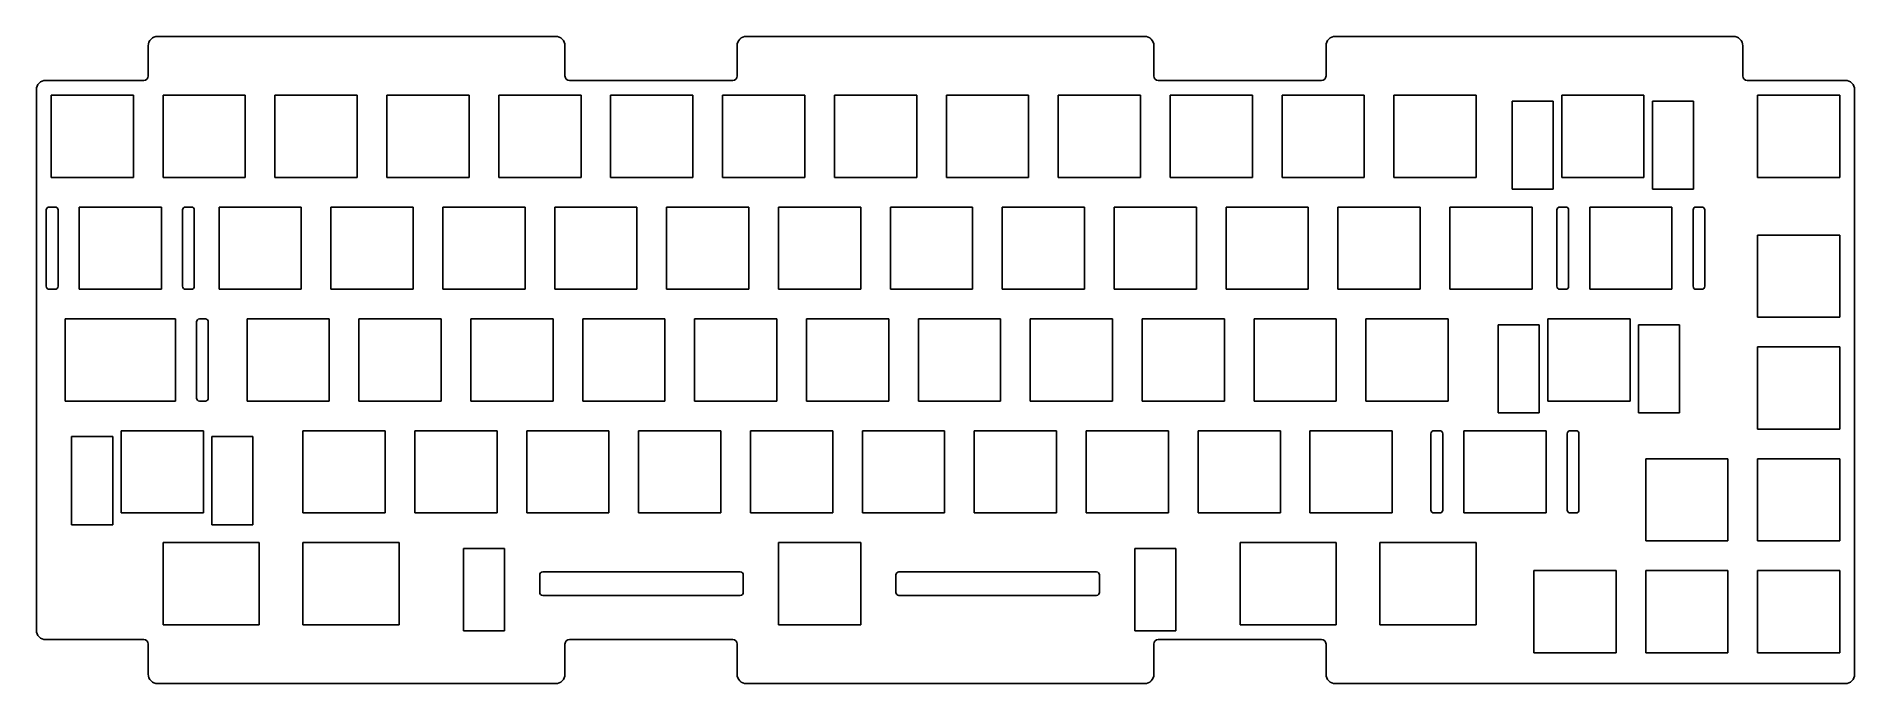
# Model space of a CAD drawing. Header units: millimetres. Extents: x 0 to 310, y -103 to 8.
import ezdxf

# ---------------------------------------------------------------- set-up
doc = ezdxf.new("R2010")
doc.units = ezdxf.units.MM

msp = doc.modelspace()

# ---------------------------------------------------------------- linework, layer by layer
for p, q in [((88.4, 7.5), (20.65, 7.5)), ((188.65625, 7.5), (120.90625, 7.5)), ((288.9125, 7.5), (221.1625, 7.5)), ((19.05, 0.75), (19.05, 5.9)), ((90, 0.75), (90, 5.9)), ((119.30625, 0.75), (119.30625, 5.9)), ((190.25625, 0.75), (190.25625, 5.9)), ((219.5625, 0.75), (219.5625, 5.9)), ((290.5125, 0.75), (290.5125, 5.9)), ((1.6, 0), (18.3, 0)), ((91.6, 0), (118.55625, 0)), ((191.00625, 0), (217.9625, 0)), ((218.8125, 0), (217.9625, 0)), ((291.2625, 0), (307.9625, 0)), ((0, -1.6), (0, -93.65)), ((2.525, -2.525), (16.525, -2.525)), ((2.525, -2.525), (2.525, -16.525)), ((16.525, -2.525), (16.525, -16.525)), ((21.575, -2.525), (35.575, -2.525)), ((21.575, -2.525), (21.575, -16.525)), ((35.575, -2.525), (35.575, -16.525)), ((40.625, -2.525), (54.625, -2.525)), ((40.625, -2.525), (40.625, -16.525)), ((54.625, -2.525), (54.625, -16.525)), ((59.675, -2.525), (73.675, -2.525)), ((59.675, -2.525), (59.675, -16.525)), ((73.675, -2.525), (73.675, -16.525)), ((78.725, -2.525), (92.725, -2.525)), ((78.725, -2.525), (78.725, -16.525)), ((90.75, 0), (91.6, 0)), ((92.725, -2.525), (92.725, -16.525)), ((97.775, -2.525), (111.775, -2.525)), ((97.775, -2.525), (97.775, -16.525)), ((111.775, -2.525), (111.775, -16.525)), ((116.825, -2.525), (130.825, -2.525)), ((116.825, -2.525), (116.825, -16.525)), ((130.825, -2.525), (130.825, -16.525)), ((135.875, -2.525), (149.875, -2.525)), ((135.875, -2.525), (135.875, -16.525)), ((149.875, -2.525), (149.875, -16.525)), ((154.925, -2.525), (168.925, -2.525)), ((154.925, -2.525), (154.925, -16.525)), ((168.925, -2.525), (168.925, -16.525)), ((173.975, -2.525), (187.975, -2.525)), ((173.975, -2.525), (173.975, -16.525)), ((187.975, -2.525), (187.975, -16.525)), ((193.025, -2.525), (207.025, -2.525)), ((193.025, -2.525), (193.025, -16.525)), ((207.025, -2.525), (207.025, -16.525)), ((212.075, -2.525), (226.075, -2.525)), ((212.075, -2.525), (212.075, -16.525)), ((226.075, -2.525), (226.075, -16.525)), ((231.125, -2.525), (245.125, -2.525)), ((231.125, -2.525), (231.125, -16.525)), ((245.125, -2.525), (245.125, -16.525)), ((259.7, -2.525), (273.7, -2.525)), ((259.7, -2.525), (259.7, -16.525)), ((273.7, -2.525), (273.7, -16.525)), ((293.0375, -2.525), (307.0375, -2.525)), ((293.0375, -2.525), (293.0375, -16.525)), ((307.0375, -2.525), (307.0375, -16.525)), ((309.5625, -1.6), (309.5625, -99.2625)), ((251.262, -3.525), (258.262, -3.525)), ((251.262, -3.525), (251.262, -18.525)), ((258.262, -3.525), (258.262, -18.525)), ((275.138, -3.525), (282.138, -3.525)), ((275.138, -3.525), (275.138, -18.525)), ((282.138, -3.525), (282.138, -18.525)), ((2.525, -16.525), (16.525, -16.525)), ((21.575, -16.525), (35.575, -16.525)), ((40.625, -16.525), (54.625, -16.525)), ((59.675, -16.525), (73.675, -16.525)), ((78.725, -16.525), (92.725, -16.525)), ((97.775, -16.525), (111.775, -16.525)), ((116.825, -16.525), (130.825, -16.525)), ((135.875, -16.525), (149.875, -16.525)), ((154.925, -16.525), (168.925, -16.525)), ((173.975, -16.525), (187.975, -16.525)), ((193.025, -16.525), (207.025, -16.525)), ((212.075, -16.525), (226.075, -16.525)), ((231.125, -16.525), (245.125, -16.525)), ((251.262, -18.525), (258.262, -18.525)), ((259.7, -16.525), (273.7, -16.525)), ((275.138, -18.525), (282.138, -18.525)), ((293.0375, -16.525), (307.0375, -16.525)), ((7.2875, -21.575), (21.2875, -21.575)), ((7.2875, -21.575), (7.2875, -35.575)), ((21.2875, -21.575), (21.2875, -35.575)), ((31.1, -21.575), (45.1, -21.575)), ((31.1, -21.575), (31.1, -35.575)), ((45.1, -21.575), (45.1, -35.575)), ((50.15, -21.575), (64.15, -21.575)), ((50.15, -21.575), (50.15, -35.575)), ((64.15, -21.575), (64.15, -35.575)), ((69.2, -21.575), (83.2, -21.575)), ((69.2, -21.575), (69.2, -35.575)), ((83.2, -21.575), (83.2, -35.575)), ((88.25, -21.575), (102.25, -21.575)), ((88.25, -21.575), (88.25, -35.575)), ((102.25, -21.575), (102.25, -35.575)), ((107.3, -21.575), (121.3, -21.575)), ((107.3, -21.575), (107.3, -35.575)), ((121.3, -21.575), (121.3, -35.575)), ((126.35, -21.575), (140.35, -21.575)), ((126.35, -21.575), (126.35, -35.575)), ((140.35, -21.575), (140.35, -35.575)), ((145.4, -21.575), (159.4, -21.575)), ((145.4, -21.575), (145.4, -35.575)), ((159.4, -21.575), (159.4, -35.575)), ((164.45, -21.575), (178.45, -21.575)), ((164.45, -21.575), (164.45, -35.575)), ((178.45, -21.575), (178.45, -35.575)), ((183.5, -21.575), (197.5, -21.575)), ((183.5, -21.575), (183.5, -35.575)), ((197.5, -21.575), (197.5, -35.575)), ((202.55, -21.575), (216.55, -21.575)), ((202.55, -21.575), (202.55, -35.575)), ((216.55, -21.575), (216.55, -35.575)), ((221.6, -21.575), (235.6, -21.575)), ((221.6, -21.575), (221.6, -35.575)), ((235.6, -21.575), (235.6, -35.575)), ((240.65, -21.575), (254.65, -21.575)), ((240.65, -21.575), (240.65, -35.575)), ((254.65, -21.575), (254.65, -35.575)), ((264.4625, -21.575), (278.4625, -21.575)), ((264.4625, -21.575), (264.4625, -35.575)), ((278.4625, -21.575), (278.4625, -35.575)), ((293.0375, -26.3375), (307.0375, -26.3375)), ((293.0375, -26.3375), (293.0375, -40.3375)), ((307.0375, -26.3375), (307.0375, -40.3375)), ((7.2875, -35.575), (21.2875, -35.575)), ((31.1, -35.575), (45.1, -35.575)), ((50.15, -35.575), (64.15, -35.575)), ((69.2, -35.575), (83.2, -35.575)), ((88.25, -35.575), (102.25, -35.575)), ((107.3, -35.575), (121.3, -35.575)), ((126.35, -35.575), (140.35, -35.575)), ((145.4, -35.575), (159.4, -35.575)), ((164.45, -35.575), (178.45, -35.575)), ((183.5, -35.575), (197.5, -35.575)), ((202.55, -35.575), (216.55, -35.575)), ((221.6, -35.575), (235.6, -35.575)), ((240.65, -35.575), (254.65, -35.575)), ((264.4625, -35.575), (278.4625, -35.575)), ((4.90625, -40.625), (4.90625, -54.625)), ((4.90625, -40.625), (23.66875, -40.625)), ((23.66875, -40.625), (23.66875, -54.625)), ((35.8625, -40.625), (49.8625, -40.625)), ((35.8625, -40.625), (35.8625, -54.625)), ((49.8625, -40.625), (49.8625, -54.625)), ((54.9125, -40.625), (68.9125, -40.625)), ((54.9125, -40.625), (54.9125, -54.625)), ((68.9125, -40.625), (68.9125, -54.625)), ((73.9625, -40.625), (87.9625, -40.625)), ((73.9625, -40.625), (73.9625, -54.625)), ((87.9625, -40.625), (87.9625, -54.625)), ((93.0125, -40.625), (107.0125, -40.625)), ((93.0125, -40.625), (93.0125, -54.625)), ((107.0125, -40.625), (107.0125, -54.625)), ((112.0625, -40.625), (126.0625, -40.625)), ((112.0625, -40.625), (112.0625, -54.625)), ((126.0625, -40.625), (126.0625, -54.625)), ((131.1125, -40.625), (145.1125, -40.625)), ((131.1125, -40.625), (131.1125, -54.625)), ((145.1125, -40.625), (145.1125, -54.625)), ((150.1625, -40.625), (164.1625, -40.625)), ((150.1625, -40.625), (150.1625, -54.625)), ((164.1625, -40.625), (164.1625, -54.625)), ((169.2125, -40.625), (183.2125, -40.625)), ((169.2125, -40.625), (169.2125, -54.625)), ((183.2125, -40.625), (183.2125, -54.625)), ((188.2625, -40.625), (202.2625, -40.625)), ((188.2625, -40.625), (188.2625, -54.625)), ((202.2625, -40.625), (202.2625, -54.625)), ((207.3125, -40.625), (221.3125, -40.625)), ((207.3125, -40.625), (207.3125, -54.625)), ((221.3125, -40.625), (221.3125, -54.625)), ((226.3625, -40.625), (240.3625, -40.625)), ((226.3625, -40.625), (226.3625, -54.625)), ((240.3625, -40.625), (240.3625, -54.625)), ((248.88075, -41.625), (255.88075, -41.625)), ((248.88075, -41.625), (248.88075, -56.625)), ((255.88075, -41.625), (255.88075, -56.625)), ((257.31875, -40.625), (271.31875, -40.625)), ((257.31875, -40.625), (257.31875, -54.625)), ((271.31875, -40.625), (271.31875, -54.625)), ((272.75675, -41.625), (279.75675, -41.625)), ((272.75675, -41.625), (272.75675, -56.625)), ((279.75675, -41.625), (279.75675, -56.625)), ((293.0375, -40.3375), (307.0375, -40.3375)), ((293.0375, -45.3875), (307.0375, -45.3875)), ((293.0375, -45.3875), (293.0375, -59.3875)), ((307.0375, -45.3875), (307.0375, -59.3875)), ((4.90625, -54.625), (23.66875, -54.625)), ((35.8625, -54.625), (49.8625, -54.625)), ((54.9125, -54.625), (68.9125, -54.625)), ((73.9625, -54.625), (87.9625, -54.625)), ((93.0125, -54.625), (107.0125, -54.625)), ((112.0625, -54.625), (126.0625, -54.625)), ((131.1125, -54.625), (145.1125, -54.625)), ((150.1625, -54.625), (164.1625, -54.625)), ((169.2125, -54.625), (183.2125, -54.625)), ((188.2625, -54.625), (202.2625, -54.625)), ((207.3125, -54.625), (221.3125, -54.625)), ((226.3625, -54.625), (240.3625, -54.625)), ((257.31875, -54.625), (271.31875, -54.625)), ((248.88075, -56.625), (255.88075, -56.625)), ((272.75675, -56.625), (279.75675, -56.625)), ((5.99325, -60.675), (12.99325, -60.675)), ((5.99325, -60.675), (5.99325, -75.675)), ((12.99325, -60.675), (12.99325, -75.675)), ((14.43125, -59.675), (28.43125, -59.675)), ((14.43125, -59.675), (14.43125, -73.675)), ((28.43125, -59.675), (28.43125, -73.675)), ((29.86925, -60.675), (36.86925, -60.675)), ((29.86925, -60.675), (29.86925, -75.675)), ((36.86925, -60.675), (36.86925, -75.675)), ((45.3875, -59.675), (59.3875, -59.675)), ((45.3875, -59.675), (45.3875, -73.675)), ((59.3875, -59.675), (59.3875, -73.675)), ((64.4375, -59.675), (78.4375, -59.675)), ((64.4375, -59.675), (64.4375, -73.675)), ((78.4375, -59.675), (78.4375, -73.675)), ((83.4875, -59.675), (97.4875, -59.675)), ((83.4875, -59.675), (83.4875, -73.675)), ((97.4875, -59.675), (97.4875, -73.675)), ((102.5375, -59.675), (116.5375, -59.675)), ((102.5375, -59.675), (102.5375, -73.675)), ((116.5375, -59.675), (116.5375, -73.675)), ((121.5875, -59.675), (135.5875, -59.675)), ((121.5875, -59.675), (121.5875, -73.675)), ((135.5875, -59.675), (135.5875, -73.675)), ((140.6375, -59.675), (154.6375, -59.675)), ((140.6375, -59.675), (140.6375, -73.675)), ((154.6375, -59.675), (154.6375, -73.675)), ((159.6875, -59.675), (173.6875, -59.675)), ((159.6875, -59.675), (159.6875, -73.675)), ((173.6875, -59.675), (173.6875, -73.675)), ((178.7375, -59.675), (192.7375, -59.675)), ((178.7375, -59.675), (178.7375, -73.675)), ((192.7375, -59.675), (192.7375, -73.675)), ((197.7875, -59.675), (211.7875, -59.675)), ((197.7875, -59.675), (197.7875, -73.675)), ((211.7875, -59.675), (211.7875, -73.675)), ((216.8375, -59.675), (230.8375, -59.675)), ((216.8375, -59.675), (216.8375, -73.675)), ((230.8375, -59.675), (230.8375, -73.675)), ((243.03125, -59.675), (257.03125, -59.675)), ((243.03125, -59.675), (243.03125, -73.675)), ((257.03125, -59.675), (257.03125, -73.675)), ((293.0375, -59.3875), (307.0375, -59.3875)), ((273.9875, -64.4375), (287.9875, -64.4375)), ((273.9875, -64.4375), (273.9875, -78.4375)), ((287.9875, -64.4375), (287.9875, -78.4375)), ((293.0375, -64.4375), (307.0375, -64.4375)), ((293.0375, -64.4375), (293.0375, -78.4375)), ((307.0375, -64.4375), (307.0375, -78.4375)), ((14.43125, -73.675), (28.43125, -73.675)), ((45.3875, -73.675), (59.3875, -73.675)), ((64.4375, -73.675), (78.4375, -73.675)), ((83.4875, -73.675), (97.4875, -73.675)), ((102.5375, -73.675), (116.5375, -73.675)), ((121.5875, -73.675), (135.5875, -73.675)), ((140.6375, -73.675), (154.6375, -73.675)), ((159.6875, -73.675), (173.6875, -73.675)), ((178.7375, -73.675), (192.7375, -73.675)), ((197.7875, -73.675), (211.7875, -73.675)), ((216.8375, -73.675), (230.8375, -73.675)), ((243.03125, -73.675), (257.03125, -73.675)), ((5.99325, -75.675), (12.99325, -75.675)), ((29.86925, -75.675), (36.86925, -75.675)), ((21.575, -78.725), (21.575, -92.725)), ((21.575, -78.725), (37.95625, -78.725)), ((37.95625, -78.725), (37.95625, -92.725)), ((45.3875, -78.725), (45.3875, -92.725)), ((45.3875, -78.725), (61.76875, -78.725)), ((61.76875, -78.725), (61.76875, -92.725)), ((72.7, -79.725), (79.7, -79.725)), ((72.7, -79.725), (72.7, -93.75)), ((79.7, -79.725), (79.7, -93.75)), ((126.35, -78.725), (140.35, -78.725)), ((126.35, -78.725), (126.35, -92.725)), ((140.35, -78.725), (140.35, -92.725)), ((187, -79.725), (194, -79.725)), ((187, -79.725), (187, -93.75)), ((194, -79.725), (194, -93.75)), ((204.93125, -78.725), (204.93125, -92.725)), ((204.93125, -78.725), (221.3125, -78.725)), ((221.3125, -78.725), (221.3125, -92.725)), ((228.74375, -78.725), (228.74375, -92.725)), ((228.74375, -78.725), (245.125, -78.725)), ((245.125, -78.725), (245.125, -92.725)), ((273.9875, -78.4375), (287.9875, -78.4375)), ((293.0375, -78.4375), (307.0375, -78.4375)), ((254.9375, -83.4875), (268.9375, -83.4875)), ((254.9375, -83.4875), (254.9375, -97.4875)), ((268.9375, -83.4875), (268.9375, -97.4875)), ((273.9875, -83.4875), (287.9875, -83.4875)), ((273.9875, -83.4875), (273.9875, -97.4875)), ((287.9875, -83.4875), (287.9875, -97.4875)), ((293.0375, -83.4875), (307.0375, -83.4875)), ((293.0375, -83.4875), (293.0375, -97.4875)), ((307.0375, -83.4875), (307.0375, -97.4875)), ((85.7, -84.225), (85.7, -87.225)), ((119.85, -83.725), (86.2, -83.725)), ((120.35, -84.225), (120.35, -87.225)), ((146.35, -84.225), (146.35, -87.225)), ((180.5, -83.725), (146.85, -83.725)), ((181, -84.225), (181, -87.225)), ((86.2, -87.725), (119.85, -87.725)), ((146.85, -87.725), (180.5, -87.725)), ((21.575, -92.725), (37.95625, -92.725)), ((45.3875, -92.725), (61.76875, -92.725)), ((126.35, -92.725), (140.35, -92.725)), ((204.93125, -92.725), (221.3125, -92.725)), ((228.74375, -92.725), (245.125, -92.725)), ((18.3, -95.25), (1.6, -95.25)), ((72.7, -93.75), (79.7, -93.75)), ((91.6, -95.25), (90.75, -95.25)), ((118.55625, -95.25), (91.6, -95.25)), ((187, -93.75), (194, -93.75)), ((217.9625, -95.25), (191.00625, -95.25)), ((217.9625, -95.25), (218.8125, -95.25)), ((19.05, -96), (19.05, -101.15)), ((90, -96), (90, -101.15)), ((119.30625, -101.15), (119.30625, -96)), ((190.25625, -96), (190.25625, -101.15)), ((219.5625, -96), (219.5625, -100.25)), ((219.5625, -98.55), (219.5625, -101.15)), ((254.9375, -97.4875), (268.9375, -97.4875)), ((273.9875, -97.4875), (287.9875, -97.4875)), ((293.0375, -97.4875), (307.0375, -97.4875)), ((309.5625, -101.15), (309.5625, -99.2625)), ((88.4, -102.75), (20.65, -102.75)), ((188.65625, -102.75), (120.90625, -102.75)), ((221.1625, -102.75), (288.9125, -102.75)), ((288.9125, -102.75), (307.9625, -102.75))]:
    msp.add_line(p, q)
for points in [[(1.6875, -22.075, -0.414213562), (2.1875, -21.575), (3.1875, -21.575, -0.414213562), (3.6875, -22.075), (3.6875, -35.075, -0.414213562), (3.1875, -35.575), (2.1875, -35.575, -0.414213562), (1.6875, -35.075)], [(24.8875, -22.075, -0.414213562), (25.3875, -21.575), (26.3875, -21.575, -0.414213562), (26.8875, -22.075), (26.8875, -35.075, -0.414213562), (26.3875, -35.575), (25.3875, -35.575, -0.414213562), (24.8875, -35.075)], [(258.8625, -22.075), (258.8625, -35.075, 0.414213562), (259.3625, -35.575), (260.3625, -35.575, 0.414213562), (260.8625, -35.075), (260.8625, -22.075, 0.414213562), (260.3625, -21.575), (259.3625, -21.575, 0.414213562)], [(282.0625, -22.075, -0.414213562), (282.5625, -21.575), (283.5625, -21.575, -0.414213562), (284.0625, -22.075), (284.0625, -35.075, -0.414213562), (283.5625, -35.575), (282.5625, -35.575, -0.414213562), (282.0625, -35.075)], [(27.26875, -41.125, -0.414213562), (27.76875, -40.625), (28.76875, -40.625, -0.414213562), (29.26875, -41.125), (29.26875, -54.125, -0.414213562), (28.76875, -54.625), (27.76875, -54.625, -0.414213562), (27.26875, -54.125)], [(237.43125, -60.175, -0.414213562), (237.93125, -59.675), (238.93125, -59.675, -0.414213562), (239.43125, -60.175), (239.43125, -73.175, -0.414213562), (238.93125, -73.675), (237.93125, -73.675, -0.414213562), (237.43125, -73.175)], [(260.63125, -60.175, -0.414213562), (261.13125, -59.675), (262.13125, -59.675, -0.414213562), (262.63125, -60.175), (262.63125, -73.175, -0.414213562), (262.13125, -73.675), (261.13125, -73.675, -0.414213562), (260.63125, -73.175)]]:
    msp.add_lwpolyline(points, format="xyb", close=True)
for centre, radius, start, end in [((20.65, 5.9), 1.6, 90, 180), ((88.4, 5.9), 1.6, 0, 90), ((120.90625, 5.9), 1.6, 90, 180), ((188.65625, 5.9), 1.6, 0, 90), ((221.1625, 5.9), 1.6, 90, 180), ((288.9125, 5.9), 1.6, 0, 90), ((1.6, -1.6), 1.6, 90, 180), ((18.3, 0.75), 0.75, 270, 0), ((90.75, 0.75), 0.75, 180, 270), ((118.55625, 0.75), 0.75, 270, 0), ((191.00625, 0.75), 0.75, 180, 270), ((218.8125, 0.75), 0.75, 270, 0), ((291.2625, 0.75), 0.75, 180, 270), ((307.9625, -1.6), 1.6, 0, 90), ((2.525, -2.525), 0, 90, 180), ((16.525, -2.525), 0, 0, 90), ((21.575, -2.525), 0, 90, 180), ((35.575, -2.525), 0, 0, 90), ((40.625, -2.525), 0, 90, 180), ((54.625, -2.525), 0, 0, 90), ((59.675, -2.525), 0, 90, 180), ((73.675, -2.525), 0, 0, 90), ((78.725, -2.525), 0, 90, 180), ((92.725, -2.525), 0, 0, 90), ((97.775, -2.525), 0, 90, 180), ((111.775, -2.525), 0, 0, 90), ((116.825, -2.525), 0, 90, 180), ((130.825, -2.525), 0, 0, 90), ((135.875, -2.525), 0, 90, 180), ((149.875, -2.525), 0, 0, 90), ((154.925, -2.525), 0, 90, 180), ((168.925, -2.525), 0, 0, 90), ((173.975, -2.525), 0, 90, 180), ((187.975, -2.525), 0, 0, 90), ((193.025, -2.525), 0, 90, 180), ((207.025, -2.525), 0, 0, 90), ((212.075, -2.525), 0, 90, 180), ((226.075, -2.525), 0, 0, 90), ((231.125, -2.525), 0, 90, 180), ((245.125, -2.525), 0, 0, 90), ((259.7, -2.525), 0, 90, 180), ((273.7, -2.525), 0, 0, 90), ((293.0375, -2.525), 0, 90, 180), ((307.0375, -2.525), 0, 0, 90), ((251.262, -3.525), 0, 90, 180), ((258.262, -3.525), 0, 0, 90), ((275.138, -3.525), 0, 90, 180), ((282.138, -3.525), 0, 0, 90), ((2.525, -16.525), 0, 180, 270), ((16.525, -16.525), 0, 270, 360), ((21.575, -16.525), 0, 180, 270), ((35.575, -16.525), 0, 270, 360), ((40.625, -16.525), 0, 180, 270), ((54.625, -16.525), 0, 270, 360), ((59.675, -16.525), 0, 180, 270), ((73.675, -16.525), 0, 270, 360), ((78.725, -16.525), 0, 180, 270), ((92.725, -16.525), 0, 270, 360), ((97.775, -16.525), 0, 180, 270), ((111.775, -16.525), 0, 270, 360), ((116.825, -16.525), 0, 180, 270), ((130.825, -16.525), 0, 270, 360), ((135.875, -16.525), 0, 180, 270), ((149.875, -16.525), 0, 270, 360), ((154.925, -16.525), 0, 180, 270), ((168.925, -16.525), 0, 270, 360), ((173.975, -16.525), 0, 180, 270), ((187.975, -16.525), 0, 270, 360), ((193.025, -16.525), 0, 180, 270), ((207.025, -16.525), 0, 270, 360), ((212.075, -16.525), 0, 180, 270), ((226.075, -16.525), 0, 270, 360), ((231.125, -16.525), 0, 180, 270), ((245.125, -16.525), 0, 270, 360), ((251.262, -18.525), 0, 180, 270), ((258.262, -18.525), 0, 270, 360), ((259.7, -16.525), 0, 180, 270), ((273.7, -16.525), 0, 270, 360), ((275.138, -18.525), 0, 180, 270), ((282.138, -18.525), 0, 270, 360), ((293.0375, -16.525), 0, 180, 270), ((307.0375, -16.525), 0, 270, 360), ((7.2875, -21.575), 0, 90, 180), ((21.2875, -21.575), 0, 0, 90), ((31.1, -21.575), 0, 90, 180), ((45.1, -21.575), 0, 0, 90), ((50.15, -21.575), 0, 90, 180), ((64.15, -21.575), 0, 0, 90), ((69.2, -21.575), 0, 90, 180), ((83.2, -21.575), 0, 0, 90), ((88.25, -21.575), 0, 90, 180), ((102.25, -21.575), 0, 0, 90), ((107.3, -21.575), 0, 90, 180), ((121.3, -21.575), 0, 0, 90), ((126.35, -21.575), 0, 90, 180), ((140.35, -21.575), 0, 0, 90), ((145.4, -21.575), 0, 90, 180), ((159.4, -21.575), 0, 0, 90), ((164.45, -21.575), 0, 90, 180), ((178.45, -21.575), 0, 0, 90), ((183.5, -21.575), 0, 90, 180), ((197.5, -21.575), 0, 0, 90), ((202.55, -21.575), 0, 90, 180), ((216.55, -21.575), 0, 0, 90), ((221.6, -21.575), 0, 90, 180), ((235.6, -21.575), 0, 0, 90), ((240.65, -21.575), 0, 90, 180), ((254.65, -21.575), 0, 0, 90), ((264.4625, -21.575), 0, 90, 180), ((278.4625, -21.575), 0, 0, 90), ((293.0375, -26.3375), 0, 90, 180), ((307.0375, -26.3375), 0, 0, 90), ((7.2875, -35.575), 0, 180, 270), ((21.2875, -35.575), 0, 270, 360), ((31.1, -35.575), 0, 180, 270), ((45.1, -35.575), 0, 270, 360), ((50.15, -35.575), 0, 180, 270), ((64.15, -35.575), 0, 270, 360), ((69.2, -35.575), 0, 180, 270), ((83.2, -35.575), 0, 270, 360), ((88.25, -35.575), 0, 180, 270), ((102.25, -35.575), 0, 270, 360), ((107.3, -35.575), 0, 180, 270), ((121.3, -35.575), 0, 270, 360), ((126.35, -35.575), 0, 180, 270), ((140.35, -35.575), 0, 270, 360), ((145.4, -35.575), 0, 180, 270), ((159.4, -35.575), 0, 270, 360), ((164.45, -35.575), 0, 180, 270), ((178.45, -35.575), 0, 270, 360), ((183.5, -35.575), 0, 180, 270), ((197.5, -35.575), 0, 270, 360), ((202.55, -35.575), 0, 180, 270), ((216.55, -35.575), 0, 270, 360), ((221.6, -35.575), 0, 180, 270), ((235.6, -35.575), 0, 270, 360), ((240.65, -35.575), 0, 180, 270), ((254.65, -35.575), 0, 270, 360), ((264.4625, -35.575), 0, 180, 270), ((278.4625, -35.575), 0, 270, 360), ((4.90625, -40.625), 0, 90, 180), ((23.66875, -40.625), 0, 0, 90), ((35.8625, -40.625), 0, 90, 180), ((49.8625, -40.625), 0, 0, 90), ((54.9125, -40.625), 0, 90, 180), ((68.9125, -40.625), 0, 0, 90), ((73.9625, -40.625), 0, 90, 180), ((87.9625, -40.625), 0, 0, 90), ((93.0125, -40.625), 0, 90, 180), ((107.0125, -40.625), 0, 0, 90), ((112.0625, -40.625), 0, 90, 180), ((126.0625, -40.625), 0, 0, 90), ((131.1125, -40.625), 0, 90, 180), ((145.1125, -40.625), 0, 0, 90), ((150.1625, -40.625), 0, 90, 180), ((164.1625, -40.625), 0, 0, 90), ((169.2125, -40.625), 0, 90, 180), ((183.2125, -40.625), 0, 0, 90), ((188.2625, -40.625), 0, 90, 180), ((202.2625, -40.625), 0, 0, 90), ((207.3125, -40.625), 0, 90, 180), ((221.3125, -40.625), 0, 0, 90), ((226.3625, -40.625), 0, 90, 180), ((240.3625, -40.625), 0, 0, 90), ((248.88075, -41.625), 0, 90, 180), ((255.88075, -41.625), 0, 0, 90), ((257.31875, -40.625), 0, 90, 180), ((271.31875, -40.625), 0, 0, 90), ((272.75675, -41.625), 0, 90, 180), ((279.75675, -41.625), 0, 0, 90), ((293.0375, -40.3375), 0, 180, 270), ((307.0375, -40.3375), 0, 270, 360), ((293.0375, -45.3875), 0, 90, 180), ((307.0375, -45.3875), 0, 0, 90), ((4.90625, -54.625), 0, 180, 270), ((23.66875, -54.625), 0, 270, 360), ((35.8625, -54.625), 0, 180, 270), ((49.8625, -54.625), 0, 270, 360), ((54.9125, -54.625), 0, 180, 270), ((68.9125, -54.625), 0, 270, 360), ((73.9625, -54.625), 0, 180, 270), ((87.9625, -54.625), 0, 270, 360), ((93.0125, -54.625), 0, 180, 270), ((107.0125, -54.625), 0, 270, 360), ((112.0625, -54.625), 0, 180, 270), ((126.0625, -54.625), 0, 270, 360), ((131.1125, -54.625), 0, 180, 270), ((145.1125, -54.625), 0, 270, 360), ((150.1625, -54.625), 0, 180, 270), ((164.1625, -54.625), 0, 270, 360), ((169.2125, -54.625), 0, 180, 270), ((183.2125, -54.625), 0, 270, 360), ((188.2625, -54.625), 0, 180, 270), ((202.2625, -54.625), 0, 270, 360), ((207.3125, -54.625), 0, 180, 270), ((221.3125, -54.625), 0, 270, 360), ((226.3625, -54.625), 0, 180, 270), ((240.3625, -54.625), 0, 270, 360), ((257.31875, -54.625), 0, 180, 270), ((271.31875, -54.625), 0, 270, 360), ((248.88075, -56.625), 0, 180, 270), ((255.88075, -56.625), 0, 270, 360), ((272.75675, -56.625), 0, 180, 270), ((279.75675, -56.625), 0, 270, 360), ((5.99325, -60.675), 0, 90, 180), ((12.99325, -60.675), 0, 0, 90), ((14.43125, -59.675), 0, 90, 180), ((28.43125, -59.675), 0, 0, 90), ((29.86925, -60.675), 0, 90, 180), ((36.86925, -60.675), 0, 0, 90), ((45.3875, -59.675), 0, 90, 180), ((59.3875, -59.675), 0, 0, 90), ((64.4375, -59.675), 0, 90, 180), ((78.4375, -59.675), 0, 0, 90), ((83.4875, -59.675), 0, 90, 180), ((97.4875, -59.675), 0, 0, 90), ((102.5375, -59.675), 0, 90, 180), ((116.5375, -59.675), 0, 0, 90), ((121.5875, -59.675), 0, 90, 180), ((135.5875, -59.675), 0, 0, 90), ((140.6375, -59.675), 0, 90, 180), ((154.6375, -59.675), 0, 0, 90), ((159.6875, -59.675), 0, 90, 180), ((173.6875, -59.675), 0, 0, 90), ((178.7375, -59.675), 0, 90, 180), ((192.7375, -59.675), 0, 0, 90), ((197.7875, -59.675), 0, 90, 180), ((211.7875, -59.675), 0, 0, 90), ((216.8375, -59.675), 0, 90, 180), ((230.8375, -59.675), 0, 0, 90), ((243.03125, -59.675), 0, 90, 180), ((257.03125, -59.675), 0, 0, 90), ((293.0375, -59.3875), 0, 180, 270), ((307.0375, -59.3875), 0, 270, 360), ((273.9875, -64.4375), 0, 90, 180), ((287.9875, -64.4375), 0, 0, 90), ((293.0375, -64.4375), 0, 90, 180), ((307.0375, -64.4375), 0, 0, 90), ((14.43125, -73.675), 0, 180, 270), ((28.43125, -73.675), 0, 270, 360), ((45.3875, -73.675), 0, 180, 270), ((59.3875, -73.675), 0, 270, 360), ((64.4375, -73.675), 0, 180, 270), ((78.4375, -73.675), 0, 270, 360), ((83.4875, -73.675), 0, 180, 270), ((97.4875, -73.675), 0, 270, 360), ((102.5375, -73.675), 0, 180, 270), ((116.5375, -73.675), 0, 270, 360), ((121.5875, -73.675), 0, 180, 270), ((135.5875, -73.675), 0, 270, 360), ((140.6375, -73.675), 0, 180, 270), ((154.6375, -73.675), 0, 270, 360), ((159.6875, -73.675), 0, 180, 270), ((173.6875, -73.675), 0, 270, 360), ((178.7375, -73.675), 0, 180, 270), ((192.7375, -73.675), 0, 270, 360), ((197.7875, -73.675), 0, 180, 270), ((211.7875, -73.675), 0, 270, 360), ((216.8375, -73.675), 0, 180, 270), ((230.8375, -73.675), 0, 270, 360), ((243.03125, -73.675), 0, 180, 270), ((257.03125, -73.675), 0, 270, 360), ((5.99325, -75.675), 0, 180, 270), ((12.99325, -75.675), 0, 270, 360), ((29.86925, -75.675), 0, 180, 270), ((36.86925, -75.675), 0, 270, 360), ((21.575, -78.725), 0, 90, 180), ((37.95625, -78.725), 0, 0, 90), ((45.3875, -78.725), 0, 90, 180), ((61.76875, -78.725), 0, 0, 90), ((72.7, -79.725), 0, 90, 180), ((79.7, -79.725), 0, 0, 90), ((126.35, -78.725), 0, 90, 180), ((140.35, -78.725), 0, 0, 90), ((187, -79.725), 0, 90, 180), ((194, -79.725), 0, 0, 90), ((204.93125, -78.725), 0, 90, 180), ((221.3125, -78.725), 0, 0, 90), ((228.74375, -78.725), 0, 90, 180), ((245.125, -78.725), 0, 0, 90), ((273.9875, -78.4375), 0, 180, 270), ((287.9875, -78.4375), 0, 270, 360), ((293.0375, -78.4375), 0, 180, 270), ((307.0375, -78.4375), 0, 270, 360), ((254.9375, -83.4875), 0, 90, 180), ((268.9375, -83.4875), 0, 0, 90), ((273.9875, -83.4875), 0, 90, 180), ((287.9875, -83.4875), 0, 0, 90), ((293.0375, -83.4875), 0, 90, 180), ((307.0375, -83.4875), 0, 0, 90), ((86.2, -84.225), 0.5, 90, 180), ((119.85, -84.225), 0.5, 0, 90), ((146.85, -84.225), 0.5, 90, 180), ((180.5, -84.225), 0.5, 0, 90), ((86.2, -87.225), 0.5, 180, 270), ((119.85, -87.225), 0.5, 270, 0), ((146.85, -87.225), 0.5, 180, 270), ((180.5, -87.225), 0.5, 270, 0), ((21.575, -92.725), 0, 180, 270), ((37.95625, -92.725), 0, 270, 360), ((45.3875, -92.725), 0, 180, 270), ((61.76875, -92.725), 0, 270, 360), ((126.35, -92.725), 0, 180, 270), ((140.35, -92.725), 0, 270, 360), ((204.93125, -92.725), 0, 180, 270), ((221.3125, -92.725), 0, 270, 360), ((228.74375, -92.725), 0, 180, 270), ((245.125, -92.725), 0, 270, 360), ((1.6, -93.65), 1.6, 180, 270), ((18.3, -96), 0.75, 0, 90), ((90.75, -96), 0.75, 90, 180), ((118.55625, -96), 0.75, 0, 90), ((191.00625, -96), 0.75, 90, 180), ((218.8125, -96), 0.75, 0, 90), ((254.9375, -97.4875), 0, 180, 270), ((268.9375, -97.4875), 0, 270, 360), ((273.9875, -97.4875), 0, 180, 270), ((287.9875, -97.4875), 0, 270, 360), ((293.0375, -97.4875), 0, 180, 270), ((307.0375, -97.4875), 0, 270, 360), ((20.65, -101.15), 1.6, 180, 270), ((88.4, -101.15), 1.6, 270, 0), ((120.90625, -101.15), 1.6, 180, 270), ((188.65625, -101.15), 1.6, 270, 0), ((221.1625, -101.15), 1.6, 180, 270), ((307.9625, -101.15), 1.6, 270, 0)]:
    msp.add_arc(centre, radius, start, end)

doc.saveas('drawing.dxf')
